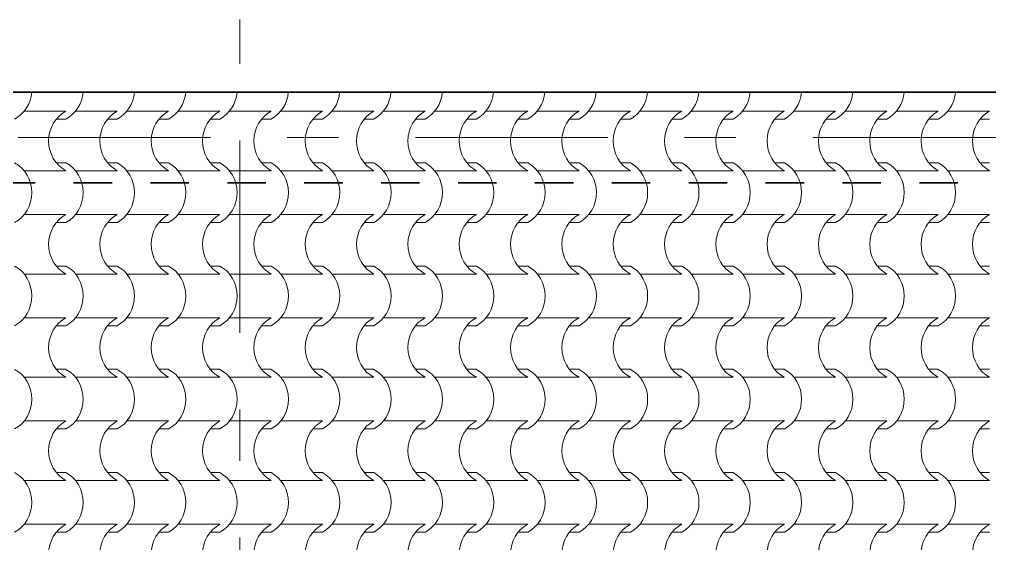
# Model space of a CAD drawing. Header units: millimetres. Extents: x -22688 to 165477, y -34508 to 218425.
# Drawn here: x 63091 to 65762, y 98677 to 100121 of the extents above; entities that cross this region are included whole.
import ezdxf

# ---------------------------------------------------------------- set-up
doc = ezdxf.new("R2010")
doc.units = ezdxf.units.MM
doc.header["$MEASUREMENT"] = 0
doc.set_wipeout_variables(frame=1)
for name, pattern in [('- Двойно прекъснати линии', [1093.611073, 529.166651, -211.666656, 141.111112, -211.666656]), ('- Прекъснати линия', [211.666667, 105.833333, -105.833333]), ('Wipeout_Contour', [1000, 0, -1000])]:
    doc.linetypes.add(name, pattern=pattern)
for name, color, linetype, lineweight in [('1', 8, 'Continuous', 13), ('102', 254, 'Continuous', 15), ('41', 7, 'Continuous', 35), ('GROMOBRAN', 5, 'Continuous', 35)]:
    doc.layers.add(name, color=color, linetype=linetype, lineweight=lineweight)
doc.layers.add('65', color=7, linetype='Continuous', lineweight=20, true_color=0x4e4e4e)

# ---------------------------------------------------------------- blocks, each defined once
blk = doc.blocks.new('*X786')
at = {"layer": '102', "color": 254, "linetype": 'Continuous', "lineweight": 15}
for p, q in [((248.987, 233.452), (250.133, 233.452)), ((250.133, 233.452), (251.279, 233.452)), ((251.813, 233.452), (252.959, 233.452)), ((252.959, 233.452), (254.105, 233.452)), ((254.638, 233.452), (255.784, 233.452)), ((255.784, 233.452), (256.93, 233.452)), ((257.464, 233.452), (258.609, 233.452)), ((258.609, 233.452), (259.755, 233.452)), ((260.289, 233.452), (261.435, 233.452)), ((261.435, 233.452), (262.581, 233.452)), ((263.114, 233.452), (264.26, 233.452)), ((264.26, 233.452), (265.406, 233.452)), ((265.94, 233.452), (267.086, 233.452)), ((267.086, 233.452), (268.232, 233.452)), ((268.765, 233.452), (269.911, 233.452)), ((269.911, 233.452), (271.057, 233.452)), ((271.591, 233.452), (272.736, 233.452)), ((272.736, 233.452), (273.882, 233.452)), ((274.416, 233.452), (275.562, 233.452)), ((275.562, 233.452), (276.708, 233.452)), ((277.241, 233.452), (278.387, 233.452)), ((278.387, 233.452), (279.533, 233.452)), ((280.067, 233.452), (281.213, 233.452)), ((281.213, 233.452), (282.359, 233.452)), ((282.892, 233.452), (284.038, 233.452)), ((284.038, 233.452), (285.184, 233.452)), ((285.718, 233.452), (286.863, 233.452)), ((286.863, 233.452), (288.009, 233.452)), ((288.543, 233.452), (289.689, 233.452)), ((289.689, 233.452), (290.835, 233.452)), ((291.368, 233.452), (292.514, 233.452)), ((292.514, 233.452), (293.66, 233.452)), ((294.194, 233.452), (295.34, 233.452)), ((295.34, 233.452), (296.485, 233.452)), ((297.019, 233.452), (298.165, 233.452)), ((298.165, 233.452), (299.311, 233.452)), ((299.845, 233.452), (300.99, 233.452)), ((300.99, 233.452), (302.136, 233.452)), ((250.752, 233.012), (251.279, 233.012)), ((253.578, 233.012), (254.105, 233.012)), ((256.403, 233.012), (256.93, 233.012)), ((259.229, 233.012), (259.755, 233.012)), ((262.054, 233.012), (262.581, 233.012)), ((264.879, 233.012), (265.406, 233.012)), ((267.705, 233.012), (268.232, 233.012)), ((270.53, 233.012), (271.057, 233.012)), ((273.356, 233.012), (273.882, 233.012)), ((276.181, 233.012), (276.708, 233.012)), ((279.006, 233.012), (279.533, 233.012)), ((281.832, 233.012), (282.359, 233.012)), ((284.657, 233.012), (285.184, 233.012)), ((287.483, 233.012), (288.009, 233.012)), ((290.308, 233.012), (290.835, 233.012)), ((293.133, 233.012), (293.66, 233.012)), ((295.959, 233.012), (296.485, 233.012)), ((298.784, 233.012), (299.311, 233.012)), ((301.609, 233.012), (302.136, 233.012)), ((250.752, 230.607), (251.279, 230.607)), ((253.578, 230.607), (254.105, 230.607)), ((256.403, 230.607), (256.93, 230.607)), ((259.229, 230.607), (259.755, 230.607)), ((262.054, 230.607), (262.581, 230.607)), ((264.879, 230.607), (265.406, 230.607)), ((267.705, 230.607), (268.232, 230.607)), ((270.53, 230.607), (271.057, 230.607)), ((273.356, 230.607), (273.882, 230.607)), ((276.181, 230.607), (276.708, 230.607)), ((279.006, 230.607), (279.533, 230.607)), ((281.832, 230.607), (282.359, 230.607)), ((284.657, 230.607), (285.184, 230.607)), ((287.483, 230.607), (288.009, 230.607)), ((290.308, 230.607), (290.835, 230.607)), ((293.133, 230.607), (293.66, 230.607)), ((295.959, 230.607), (296.485, 230.607)), ((298.784, 230.607), (299.311, 230.607)), ((301.609, 230.607), (302.136, 230.607)), ((248.987, 230.167), (250.133, 230.167)), ((250.133, 230.167), (251.279, 230.167)), ((251.813, 230.167), (252.959, 230.167)), ((252.959, 230.167), (254.105, 230.167)), ((254.638, 230.167), (255.784, 230.167)), ((255.784, 230.167), (256.93, 230.167)), ((257.464, 230.167), (258.609, 230.167)), ((258.609, 230.167), (259.755, 230.167)), ((260.289, 230.167), (261.435, 230.167)), ((261.435, 230.167), (262.581, 230.167)), ((263.114, 230.167), (264.26, 230.167)), ((264.26, 230.167), (265.406, 230.167)), ((265.94, 230.167), (267.086, 230.167)), ((267.086, 230.167), (268.232, 230.167)), ((268.765, 230.167), (269.911, 230.167)), ((269.911, 230.167), (271.057, 230.167)), ((271.591, 230.167), (272.736, 230.167)), ((272.736, 230.167), (273.882, 230.167)), ((274.416, 230.167), (275.562, 230.167)), ((275.562, 230.167), (276.708, 230.167)), ((277.241, 230.167), (278.387, 230.167)), ((278.387, 230.167), (279.533, 230.167)), ((280.067, 230.167), (281.213, 230.167)), ((281.213, 230.167), (282.359, 230.167)), ((282.892, 230.167), (284.038, 230.167)), ((284.038, 230.167), (285.184, 230.167)), ((285.718, 230.167), (286.863, 230.167)), ((286.863, 230.167), (288.009, 230.167)), ((288.543, 230.167), (289.689, 230.167)), ((289.689, 230.167), (290.835, 230.167)), ((291.368, 230.167), (292.514, 230.167)), ((292.514, 230.167), (293.66, 230.167)), ((294.194, 230.167), (295.34, 230.167)), ((295.34, 230.167), (296.485, 230.167)), ((297.019, 230.167), (298.165, 230.167)), ((298.165, 230.167), (299.311, 230.167)), ((299.845, 230.167), (300.99, 230.167)), ((300.99, 230.167), (302.136, 230.167)), ((248.987, 227.762), (250.133, 227.762)), ((250.133, 227.762), (251.279, 227.762)), ((251.813, 227.762), (252.959, 227.762)), ((252.959, 227.762), (254.105, 227.762)), ((254.638, 227.762), (255.784, 227.762)), ((255.784, 227.762), (256.93, 227.762)), ((257.464, 227.762), (258.609, 227.762)), ((258.609, 227.762), (259.755, 227.762)), ((260.289, 227.762), (261.435, 227.762)), ((261.435, 227.762), (262.581, 227.762)), ((263.114, 227.762), (264.26, 227.762)), ((264.26, 227.762), (265.406, 227.762)), ((265.94, 227.762), (267.086, 227.762)), ((267.086, 227.762), (268.232, 227.762)), ((268.765, 227.762), (269.911, 227.762)), ((269.911, 227.762), (271.057, 227.762)), ((271.591, 227.762), (272.736, 227.762)), ((272.736, 227.762), (273.882, 227.762)), ((274.416, 227.762), (275.562, 227.762)), ((275.562, 227.762), (276.708, 227.762)), ((277.241, 227.762), (278.387, 227.762)), ((278.387, 227.762), (279.533, 227.762)), ((280.067, 227.762), (281.213, 227.762)), ((281.213, 227.762), (282.359, 227.762)), ((282.892, 227.762), (284.038, 227.762)), ((284.038, 227.762), (285.184, 227.762)), ((285.718, 227.762), (286.863, 227.762)), ((286.863, 227.762), (288.009, 227.762)), ((288.543, 227.762), (289.689, 227.762)), ((289.689, 227.762), (290.835, 227.762)), ((291.368, 227.762), (292.514, 227.762)), ((292.514, 227.762), (293.66, 227.762)), ((294.194, 227.762), (295.34, 227.762)), ((295.34, 227.762), (296.485, 227.762)), ((297.019, 227.762), (298.165, 227.762)), ((298.165, 227.762), (299.311, 227.762)), ((299.845, 227.762), (300.99, 227.762)), ((300.99, 227.762), (302.136, 227.762)), ((250.752, 227.322), (251.279, 227.322)), ((253.578, 227.322), (254.105, 227.322)), ((256.403, 227.322), (256.93, 227.322)), ((259.229, 227.322), (259.755, 227.322)), ((262.054, 227.322), (262.581, 227.322)), ((264.879, 227.322), (265.406, 227.322)), ((267.705, 227.322), (268.232, 227.322)), ((270.53, 227.322), (271.057, 227.322)), ((273.356, 227.322), (273.882, 227.322)), ((276.181, 227.322), (276.708, 227.322)), ((279.006, 227.322), (279.533, 227.322)), ((281.832, 227.322), (282.359, 227.322)), ((284.657, 227.322), (285.184, 227.322)), ((287.483, 227.322), (288.009, 227.322)), ((290.308, 227.322), (290.835, 227.322)), ((293.133, 227.322), (293.66, 227.322)), ((295.959, 227.322), (296.485, 227.322)), ((298.784, 227.322), (299.311, 227.322)), ((301.609, 227.322), (302.136, 227.322)), ((250.752, 224.917), (251.279, 224.917)), ((253.578, 224.917), (254.105, 224.917)), ((256.403, 224.917), (256.93, 224.917)), ((259.229, 224.917), (259.755, 224.917)), ((262.054, 224.917), (262.581, 224.917)), ((264.879, 224.917), (265.406, 224.917)), ((267.705, 224.917), (268.232, 224.917)), ((270.53, 224.917), (271.057, 224.917)), ((273.356, 224.917), (273.882, 224.917)), ((276.181, 224.917), (276.708, 224.917)), ((279.006, 224.917), (279.533, 224.917)), ((281.832, 224.917), (282.359, 224.917)), ((284.657, 224.917), (285.184, 224.917)), ((287.483, 224.917), (288.009, 224.917)), ((290.308, 224.917), (290.835, 224.917)), ((293.133, 224.917), (293.66, 224.917)), ((295.959, 224.917), (296.485, 224.917)), ((298.784, 224.917), (299.311, 224.917)), ((301.609, 224.917), (302.136, 224.917)), ((248.987, 224.477), (250.133, 224.477)), ((250.133, 224.477), (251.279, 224.477)), ((251.813, 224.477), (252.959, 224.477)), ((252.959, 224.477), (254.105, 224.477)), ((254.638, 224.477), (255.784, 224.477)), ((255.784, 224.477), (256.93, 224.477)), ((257.464, 224.477), (258.609, 224.477)), ((258.609, 224.477), (259.755, 224.477)), ((260.289, 224.477), (261.435, 224.477)), ((261.435, 224.477), (262.581, 224.477)), ((263.114, 224.477), (264.26, 224.477)), ((264.26, 224.477), (265.406, 224.477)), ((265.94, 224.477), (267.086, 224.477)), ((267.086, 224.477), (268.232, 224.477)), ((268.765, 224.477), (269.911, 224.477)), ((269.911, 224.477), (271.057, 224.477)), ((271.591, 224.477), (272.736, 224.477)), ((272.736, 224.477), (273.882, 224.477)), ((274.416, 224.477), (275.562, 224.477)), ((275.562, 224.477), (276.708, 224.477)), ((277.241, 224.477), (278.387, 224.477)), ((278.387, 224.477), (279.533, 224.477)), ((280.067, 224.477), (281.213, 224.477)), ((281.213, 224.477), (282.359, 224.477)), ((282.892, 224.477), (284.038, 224.477)), ((284.038, 224.477), (285.184, 224.477)), ((285.718, 224.477), (286.863, 224.477)), ((286.863, 224.477), (288.009, 224.477)), ((288.543, 224.477), (289.689, 224.477)), ((289.689, 224.477), (290.835, 224.477)), ((291.368, 224.477), (292.514, 224.477)), ((292.514, 224.477), (293.66, 224.477)), ((294.194, 224.477), (295.34, 224.477)), ((295.34, 224.477), (296.485, 224.477)), ((297.019, 224.477), (298.165, 224.477)), ((298.165, 224.477), (299.311, 224.477)), ((299.845, 224.477), (300.99, 224.477)), ((300.99, 224.477), (302.136, 224.477)), ((248.987, 222.072), (250.133, 222.072)), ((250.133, 222.072), (251.279, 222.072)), ((251.813, 222.072), (252.959, 222.072)), ((252.959, 222.072), (254.105, 222.072)), ((254.638, 222.072), (255.784, 222.072)), ((255.784, 222.072), (256.93, 222.072)), ((257.464, 222.072), (258.609, 222.072)), ((258.609, 222.072), (259.755, 222.072)), ((260.289, 222.072), (261.435, 222.072)), ((261.435, 222.072), (262.581, 222.072)), ((263.114, 222.072), (264.26, 222.072)), ((264.26, 222.072), (265.406, 222.072)), ((265.94, 222.072), (267.086, 222.072)), ((267.086, 222.072), (268.232, 222.072)), ((268.765, 222.072), (269.911, 222.072)), ((269.911, 222.072), (271.057, 222.072)), ((271.591, 222.072), (272.736, 222.072)), ((272.736, 222.072), (273.882, 222.072)), ((274.416, 222.072), (275.562, 222.072)), ((275.562, 222.072), (276.708, 222.072)), ((277.241, 222.072), (278.387, 222.072)), ((278.387, 222.072), (279.533, 222.072)), ((280.067, 222.072), (281.213, 222.072)), ((281.213, 222.072), (282.359, 222.072)), ((282.892, 222.072), (284.038, 222.072)), ((284.038, 222.072), (285.184, 222.072)), ((285.718, 222.072), (286.863, 222.072)), ((286.863, 222.072), (288.009, 222.072)), ((288.543, 222.072), (289.689, 222.072)), ((289.689, 222.072), (290.835, 222.072)), ((291.368, 222.072), (292.514, 222.072)), ((292.514, 222.072), (293.66, 222.072)), ((294.194, 222.072), (295.34, 222.072)), ((295.34, 222.072), (296.485, 222.072)), ((297.019, 222.072), (298.165, 222.072)), ((298.165, 222.072), (299.311, 222.072)), ((299.845, 222.072), (300.99, 222.072)), ((300.99, 222.072), (302.136, 222.072)), ((250.752, 221.632), (251.279, 221.632)), ((253.578, 221.632), (254.105, 221.632)), ((256.403, 221.632), (256.93, 221.632)), ((259.229, 221.632), (259.755, 221.632)), ((262.054, 221.632), (262.581, 221.632)), ((264.879, 221.632), (265.406, 221.632)), ((267.705, 221.632), (268.232, 221.632)), ((270.53, 221.632), (271.057, 221.632)), ((273.356, 221.632), (273.882, 221.632)), ((276.181, 221.632), (276.708, 221.632)), ((279.006, 221.632), (279.533, 221.632)), ((281.832, 221.632), (282.359, 221.632)), ((284.657, 221.632), (285.184, 221.632)), ((287.483, 221.632), (288.009, 221.632)), ((290.308, 221.632), (290.835, 221.632)), ((293.133, 221.632), (293.66, 221.632)), ((295.959, 221.632), (296.485, 221.632)), ((298.784, 221.632), (299.311, 221.632)), ((301.609, 221.632), (302.136, 221.632)), ((250.752, 219.228), (251.279, 219.228)), ((253.578, 219.228), (254.105, 219.228)), ((256.403, 219.228), (256.93, 219.228)), ((259.229, 219.228), (259.755, 219.228)), ((262.054, 219.228), (262.581, 219.228)), ((264.879, 219.228), (265.406, 219.228)), ((267.705, 219.228), (268.232, 219.228)), ((270.53, 219.228), (271.057, 219.228)), ((273.356, 219.228), (273.882, 219.228)), ((276.181, 219.228), (276.708, 219.228)), ((279.006, 219.228), (279.533, 219.228)), ((281.832, 219.228), (282.359, 219.228)), ((284.657, 219.228), (285.184, 219.228)), ((287.483, 219.228), (288.009, 219.228)), ((290.308, 219.228), (290.835, 219.228)), ((293.133, 219.228), (293.66, 219.228)), ((295.959, 219.228), (296.485, 219.228)), ((298.784, 219.228), (299.311, 219.228)), ((301.609, 219.228), (302.136, 219.228)), ((248.987, 218.788), (250.133, 218.788)), ((250.133, 218.788), (251.279, 218.788)), ((251.813, 218.788), (252.959, 218.788)), ((252.959, 218.788), (254.105, 218.788)), ((254.638, 218.788), (255.784, 218.788)), ((255.784, 218.788), (256.93, 218.788)), ((257.464, 218.788), (258.609, 218.788)), ((258.609, 218.788), (259.755, 218.788)), ((260.289, 218.788), (261.435, 218.788)), ((261.435, 218.788), (262.581, 218.788)), ((263.114, 218.788), (264.26, 218.788)), ((264.26, 218.788), (265.406, 218.788)), ((265.94, 218.788), (267.086, 218.788)), ((267.086, 218.788), (268.232, 218.788)), ((268.765, 218.788), (269.911, 218.788)), ((269.911, 218.788), (271.057, 218.788)), ((271.591, 218.788), (272.736, 218.788)), ((272.736, 218.788), (273.882, 218.788)), ((274.416, 218.788), (275.562, 218.788)), ((275.562, 218.788), (276.708, 218.788)), ((277.241, 218.788), (278.387, 218.788)), ((278.387, 218.788), (279.533, 218.788)), ((280.067, 218.788), (281.213, 218.788)), ((281.213, 218.788), (282.359, 218.788)), ((282.892, 218.788), (284.038, 218.788)), ((284.038, 218.788), (285.184, 218.788)), ((285.718, 218.788), (286.863, 218.788)), ((286.863, 218.788), (288.009, 218.788)), ((288.543, 218.788), (289.689, 218.788)), ((289.689, 218.788), (290.835, 218.788)), ((291.368, 218.788), (292.514, 218.788)), ((292.514, 218.788), (293.66, 218.788)), ((294.194, 218.788), (295.34, 218.788)), ((295.34, 218.788), (296.485, 218.788)), ((297.019, 218.788), (298.165, 218.788)), ((298.165, 218.788), (299.311, 218.788)), ((299.845, 218.788), (300.99, 218.788)), ((300.99, 218.788), (302.136, 218.788)), ((248.987, 216.383), (250.133, 216.383)), ((250.133, 216.383), (251.279, 216.383)), ((251.813, 216.383), (252.959, 216.383)), ((252.959, 216.383), (254.105, 216.383)), ((254.638, 216.383), (255.784, 216.383)), ((255.784, 216.383), (256.93, 216.383)), ((257.464, 216.383), (258.609, 216.383)), ((258.609, 216.383), (259.755, 216.383)), ((260.289, 216.383), (261.435, 216.383)), ((261.435, 216.383), (262.581, 216.383)), ((263.114, 216.383), (264.26, 216.383)), ((264.26, 216.383), (265.406, 216.383)), ((265.94, 216.383), (267.086, 216.383)), ((267.086, 216.383), (268.232, 216.383)), ((268.765, 216.383), (269.911, 216.383)), ((269.911, 216.383), (271.057, 216.383)), ((271.591, 216.383), (272.736, 216.383)), ((272.736, 216.383), (273.882, 216.383)), ((274.416, 216.383), (275.562, 216.383)), ((275.562, 216.383), (276.708, 216.383)), ((277.241, 216.383), (278.387, 216.383)), ((278.387, 216.383), (279.533, 216.383)), ((280.067, 216.383), (281.213, 216.383)), ((281.213, 216.383), (282.359, 216.383)), ((282.892, 216.383), (284.038, 216.383)), ((284.038, 216.383), (285.184, 216.383)), ((285.718, 216.383), (286.863, 216.383)), ((286.863, 216.383), (288.009, 216.383)), ((288.543, 216.383), (289.689, 216.383)), ((289.689, 216.383), (290.835, 216.383)), ((291.368, 216.383), (292.514, 216.383)), ((292.514, 216.383), (293.66, 216.383)), ((294.194, 216.383), (295.34, 216.383)), ((295.34, 216.383), (296.485, 216.383)), ((297.019, 216.383), (298.165, 216.383)), ((298.165, 216.383), (299.311, 216.383)), ((299.845, 216.383), (300.99, 216.383)), ((300.99, 216.383), (302.136, 216.383)), ((250.752, 215.943), (251.279, 215.943)), ((253.578, 215.943), (254.105, 215.943)), ((256.403, 215.943), (256.93, 215.943)), ((259.229, 215.943), (259.755, 215.943)), ((262.054, 215.943), (262.581, 215.943)), ((264.879, 215.943), (265.406, 215.943)), ((267.705, 215.943), (268.232, 215.943)), ((270.53, 215.943), (271.057, 215.943)), ((273.356, 215.943), (273.882, 215.943)), ((276.181, 215.943), (276.708, 215.943)), ((279.006, 215.943), (279.533, 215.943)), ((281.832, 215.943), (282.359, 215.943)), ((284.657, 215.943), (285.184, 215.943)), ((287.483, 215.943), (288.009, 215.943)), ((290.308, 215.943), (290.835, 215.943)), ((293.133, 215.943), (293.66, 215.943)), ((295.959, 215.943), (296.485, 215.943)), ((298.784, 215.943), (299.311, 215.943)), ((301.609, 215.943), (302.136, 215.943)), ((250.752, 213.538), (251.279, 213.538)), ((253.578, 213.538), (254.105, 213.538)), ((256.403, 213.538), (256.93, 213.538)), ((259.229, 213.538), (259.755, 213.538)), ((262.054, 213.538), (262.581, 213.538)), ((264.879, 213.538), (265.406, 213.538)), ((267.705, 213.538), (268.232, 213.538)), ((270.53, 213.538), (271.057, 213.538)), ((273.356, 213.538), (273.882, 213.538)), ((276.181, 213.538), (276.708, 213.538)), ((279.006, 213.538), (279.533, 213.538)), ((281.832, 213.538), (282.359, 213.538)), ((284.657, 213.538), (285.184, 213.538)), ((287.483, 213.538), (288.009, 213.538)), ((290.308, 213.538), (290.835, 213.538)), ((293.133, 213.538), (293.66, 213.538)), ((295.959, 213.538), (296.485, 213.538)), ((298.784, 213.538), (299.311, 213.538)), ((301.609, 213.538), (302.136, 213.538)), ((248.987, 213.098), (250.133, 213.098)), ((250.133, 213.098), (251.279, 213.098)), ((251.813, 213.098), (252.959, 213.098)), ((252.959, 213.098), (254.105, 213.098)), ((254.638, 213.098), (255.784, 213.098)), ((255.784, 213.098), (256.93, 213.098)), ((257.464, 213.098), (258.609, 213.098)), ((258.609, 213.098), (259.755, 213.098)), ((260.289, 213.098), (261.435, 213.098)), ((261.435, 213.098), (262.581, 213.098)), ((263.114, 213.098), (264.26, 213.098)), ((264.26, 213.098), (265.406, 213.098)), ((265.94, 213.098), (267.086, 213.098)), ((267.086, 213.098), (268.232, 213.098)), ((268.765, 213.098), (269.911, 213.098)), ((269.911, 213.098), (271.057, 213.098)), ((271.591, 213.098), (272.736, 213.098)), ((272.736, 213.098), (273.882, 213.098)), ((274.416, 213.098), (275.562, 213.098)), ((275.562, 213.098), (276.708, 213.098)), ((277.241, 213.098), (278.387, 213.098)), ((278.387, 213.098), (279.533, 213.098)), ((280.067, 213.098), (281.213, 213.098)), ((281.213, 213.098), (282.359, 213.098)), ((282.892, 213.098), (284.038, 213.098)), ((284.038, 213.098), (285.184, 213.098)), ((285.718, 213.098), (286.863, 213.098)), ((286.863, 213.098), (288.009, 213.098)), ((288.543, 213.098), (289.689, 213.098)), ((289.689, 213.098), (290.835, 213.098)), ((291.368, 213.098), (292.514, 213.098)), ((292.514, 213.098), (293.66, 213.098)), ((294.194, 213.098), (295.34, 213.098)), ((295.34, 213.098), (296.485, 213.098)), ((297.019, 213.098), (298.165, 213.098)), ((298.165, 213.098), (299.311, 213.098)), ((299.845, 213.098), (300.99, 213.098)), ((300.99, 213.098), (302.136, 213.098)), ((248.987, 210.693), (250.133, 210.693)), ((250.133, 210.693), (251.279, 210.693)), ((251.813, 210.693), (252.959, 210.693)), ((252.959, 210.693), (254.105, 210.693)), ((254.638, 210.693), (255.784, 210.693)), ((255.784, 210.693), (256.93, 210.693)), ((257.464, 210.693), (258.609, 210.693)), ((258.609, 210.693), (259.755, 210.693)), ((260.289, 210.693), (261.435, 210.693)), ((261.435, 210.693), (262.581, 210.693)), ((263.114, 210.693), (264.26, 210.693)), ((264.26, 210.693), (265.406, 210.693)), ((265.94, 210.693), (267.086, 210.693)), ((267.086, 210.693), (268.232, 210.693)), ((268.765, 210.693), (269.911, 210.693)), ((269.911, 210.693), (271.057, 210.693)), ((271.591, 210.693), (272.736, 210.693)), ((272.736, 210.693), (273.882, 210.693)), ((274.416, 210.693), (275.562, 210.693)), ((275.562, 210.693), (276.708, 210.693)), ((277.241, 210.693), (278.387, 210.693)), ((278.387, 210.693), (279.533, 210.693)), ((280.067, 210.693), (281.213, 210.693)), ((281.213, 210.693), (282.359, 210.693)), ((282.892, 210.693), (284.038, 210.693)), ((284.038, 210.693), (285.184, 210.693)), ((285.718, 210.693), (286.863, 210.693)), ((286.863, 210.693), (288.009, 210.693)), ((288.543, 210.693), (289.689, 210.693)), ((289.689, 210.693), (290.835, 210.693)), ((291.368, 210.693), (292.514, 210.693)), ((292.514, 210.693), (293.66, 210.693)), ((294.194, 210.693), (295.34, 210.693)), ((295.34, 210.693), (296.485, 210.693)), ((297.019, 210.693), (298.165, 210.693)), ((298.165, 210.693), (299.311, 210.693)), ((299.845, 210.693), (300.99, 210.693)), ((300.99, 210.693), (302.136, 210.693)), ((250.752, 210.253), (251.279, 210.253)), ((253.578, 210.253), (254.105, 210.253)), ((256.403, 210.253), (256.93, 210.253)), ((259.229, 210.253), (259.755, 210.253)), ((262.054, 210.253), (262.581, 210.253)), ((264.879, 210.253), (265.406, 210.253)), ((267.705, 210.253), (268.232, 210.253)), ((270.53, 210.253), (271.057, 210.253)), ((273.356, 210.253), (273.882, 210.253)), ((276.181, 210.253), (276.708, 210.253)), ((279.006, 210.253), (279.533, 210.253)), ((281.832, 210.253), (282.359, 210.253)), ((284.657, 210.253), (285.184, 210.253)), ((287.483, 210.253), (288.009, 210.253)), ((290.308, 210.253), (290.835, 210.253)), ((293.133, 210.253), (293.66, 210.253)), ((295.959, 210.253), (296.485, 210.253)), ((298.784, 210.253), (299.311, 210.253)), ((301.609, 210.253), (302.136, 210.253))]:
    blk.add_line(p, q, dxfattribs=at)
for centre, major_axis, start_param, end_param in [((247.677, 234.654), (0, 1.839), 3.607672, 4.627319), ((250.503, 234.654), (0, 1.839), 3.607672, 4.627319), ((253.328, 234.654), (0, 1.839), 3.607672, 4.627319), ((256.154, 234.654), (0, 1.839), 3.607672, 4.627319), ((258.979, 234.654), (0, 1.839), 3.607672, 4.627319), ((261.804, 234.654), (0, 1.839), 3.607672, 4.627319), ((264.63, 234.654), (0, 1.839), 3.607672, 4.627319), ((267.455, 234.654), (0, 1.839), 3.607672, 4.627319), ((270.281, 234.654), (0, 1.839), 3.607672, 4.627319), ((273.106, 234.654), (0, 1.839), 3.607672, 4.627319), ((275.931, 234.654), (0, 1.839), 3.607672, 4.627319), ((278.757, 234.654), (0, 1.839), 3.607672, 4.627319), ((281.582, 234.654), (0, 1.839), 3.607672, 4.627319), ((284.408, 234.654), (0, 1.839), 3.607672, 4.627319), ((287.233, 234.654), (0, 1.839), 3.607672, 4.627319), ((290.058, 234.654), (0, 1.839), 3.607672, 4.627319), ((292.884, 234.654), (0, 1.839), 3.607672, 4.627319), ((295.709, 234.654), (0, 1.839), 3.607672, 4.627319), ((298.534, 234.654), (0, 1.839), 3.607672, 4.627319), ((252.068, 231.804), (0, 1.849), 0.471039, 1.56782), ((254.893, 231.804), (0, 1.849), 0.471039, 1.56782), ((257.719, 231.804), (0, 1.849), 0.471039, 1.56782), ((260.544, 231.804), (0, 1.849), 0.471039, 1.56782), ((263.369, 231.804), (0, 1.849), 0.471039, 1.56782), ((266.195, 231.804), (0, 1.849), 0.471039, 1.56782), ((269.02, 231.804), (0, 1.849), 0.471039, 1.56782), ((271.846, 231.804), (0, 1.849), 0.471039, 1.56782), ((274.671, 231.804), (0, 1.849), 0.471039, 1.56782), ((277.496, 231.804), (0, 1.849), 0.471039, 1.56782), ((280.322, 231.804), (0, 1.849), 0.471039, 1.56782), ((283.147, 231.804), (0, 1.849), 0.471039, 1.56782), ((285.973, 231.804), (0, 1.849), 0.471039, 1.56782), ((288.798, 231.804), (0, 1.849), 0.471039, 1.56782), ((291.623, 231.804), (0, 1.849), 0.471039, 1.56782), ((294.449, 231.804), (0, 1.849), 0.471039, 1.56782), ((297.274, 231.804), (0, 1.849), 0.471039, 1.56782), ((300.1, 231.804), (0, 1.849), 0.471039, 1.56782), ((302.925, 231.804), (0, 1.849), 0.471039, 1.56782), ((252.068, 231.815), (0, 1.849), 1.573772, 2.670554), ((254.893, 231.815), (0, 1.849), 1.573772, 2.670554), ((257.719, 231.815), (0, 1.849), 1.573772, 2.670554), ((260.544, 231.815), (0, 1.849), 1.573772, 2.670554), ((263.369, 231.815), (0, 1.849), 1.573772, 2.670554), ((266.195, 231.815), (0, 1.849), 1.573772, 2.670554), ((269.02, 231.815), (0, 1.849), 1.573772, 2.670554), ((271.846, 231.815), (0, 1.849), 1.573772, 2.670554), ((274.671, 231.815), (0, 1.849), 1.573772, 2.670554), ((277.496, 231.815), (0, 1.849), 1.573772, 2.670554), ((280.322, 231.815), (0, 1.849), 1.573772, 2.670554), ((283.147, 231.815), (0, 1.849), 1.573772, 2.670554), ((285.973, 231.815), (0, 1.849), 1.573772, 2.670554), ((288.798, 231.815), (0, 1.849), 1.573772, 2.670554), ((291.623, 231.815), (0, 1.849), 1.573772, 2.670554), ((294.449, 231.815), (0, 1.849), 1.573772, 2.670554), ((297.274, 231.815), (0, 1.849), 1.573772, 2.670554), ((300.1, 231.815), (0, 1.849), 1.573772, 2.670554), ((302.925, 231.815), (0, 1.849), 1.573772, 2.670554), ((247.677, 228.964), (0, 1.839), 3.607672, 5.817106), ((250.503, 228.964), (0, 1.839), 3.607672, 5.817106), ((253.328, 228.964), (0, 1.839), 3.607672, 5.817106), ((256.154, 228.964), (0, 1.839), 3.607672, 5.817106), ((258.979, 228.964), (0, 1.839), 3.607672, 5.817106), ((261.804, 228.964), (0, 1.839), 3.607672, 5.817106), ((264.63, 228.964), (0, 1.839), 3.607672, 5.817106), ((267.455, 228.964), (0, 1.839), 3.607672, 5.817106), ((270.281, 228.964), (0, 1.839), 3.607672, 5.817106), ((273.106, 228.964), (0, 1.839), 3.607672, 5.817106), ((275.931, 228.964), (0, 1.839), 3.607672, 5.817106), ((278.757, 228.964), (0, 1.839), 3.607672, 5.817106), ((281.582, 228.964), (0, 1.839), 3.607672, 5.817106), ((284.408, 228.964), (0, 1.839), 3.607672, 5.817106), ((287.233, 228.964), (0, 1.839), 3.607672, 5.817106), ((290.058, 228.964), (0, 1.839), 3.607672, 5.817106), ((292.884, 228.964), (0, 1.839), 3.607672, 5.817106), ((295.709, 228.964), (0, 1.839), 3.607672, 5.817106), ((298.534, 228.964), (0, 1.839), 3.607672, 5.817106), ((252.068, 226.114), (0, 1.849), 0.471039, 1.56782), ((254.893, 226.114), (0, 1.849), 0.471039, 1.56782), ((257.719, 226.114), (0, 1.849), 0.471039, 1.56782), ((260.544, 226.114), (0, 1.849), 0.471039, 1.56782), ((263.369, 226.114), (0, 1.849), 0.471039, 1.56782), ((266.195, 226.114), (0, 1.849), 0.471039, 1.56782), ((269.02, 226.114), (0, 1.849), 0.471039, 1.56782), ((271.846, 226.114), (0, 1.849), 0.471039, 1.56782), ((274.671, 226.114), (0, 1.849), 0.471039, 1.56782), ((277.496, 226.114), (0, 1.849), 0.471039, 1.56782), ((280.322, 226.114), (0, 1.849), 0.471039, 1.56782), ((283.147, 226.114), (0, 1.849), 0.471039, 1.56782), ((285.973, 226.114), (0, 1.849), 0.471039, 1.56782), ((288.798, 226.114), (0, 1.849), 0.471039, 1.56782), ((291.623, 226.114), (0, 1.849), 0.471039, 1.56782), ((294.449, 226.114), (0, 1.849), 0.471039, 1.56782), ((297.274, 226.114), (0, 1.849), 0.471039, 1.56782), ((300.1, 226.114), (0, 1.849), 0.471039, 1.56782), ((302.925, 226.114), (0, 1.849), 0.471039, 1.56782), ((252.068, 226.125), (0, 1.849), 1.573772, 2.670554), ((254.893, 226.125), (0, 1.849), 1.573772, 2.670554), ((257.719, 226.125), (0, 1.849), 1.573772, 2.670554), ((260.544, 226.125), (0, 1.849), 1.573772, 2.670554), ((263.369, 226.125), (0, 1.849), 1.573772, 2.670554), ((266.195, 226.125), (0, 1.849), 1.573772, 2.670554), ((269.02, 226.125), (0, 1.849), 1.573772, 2.670554), ((271.846, 226.125), (0, 1.849), 1.573772, 2.670554), ((274.671, 226.125), (0, 1.849), 1.573772, 2.670554), ((277.496, 226.125), (0, 1.849), 1.573772, 2.670554), ((280.322, 226.125), (0, 1.849), 1.573772, 2.670554), ((283.147, 226.125), (0, 1.849), 1.573772, 2.670554), ((285.973, 226.125), (0, 1.849), 1.573772, 2.670554), ((288.798, 226.125), (0, 1.849), 1.573772, 2.670554), ((291.623, 226.125), (0, 1.849), 1.573772, 2.670554), ((294.449, 226.125), (0, 1.849), 1.573772, 2.670554), ((297.274, 226.125), (0, 1.849), 1.573772, 2.670554), ((300.1, 226.125), (0, 1.849), 1.573772, 2.670554), ((302.925, 226.125), (0, 1.849), 1.573772, 2.670554), ((247.677, 223.275), (0, 1.839), 3.607672, 5.817106), ((250.503, 223.275), (0, 1.839), 3.607672, 5.817106), ((253.328, 223.275), (0, 1.839), 3.607672, 5.817106), ((256.154, 223.275), (0, 1.839), 3.607672, 5.817106), ((258.979, 223.275), (0, 1.839), 3.607672, 5.817106), ((261.804, 223.275), (0, 1.839), 3.607672, 5.817106), ((264.63, 223.275), (0, 1.839), 3.607672, 5.817106), ((267.455, 223.275), (0, 1.839), 3.607672, 5.817106), ((270.281, 223.275), (0, 1.839), 3.607672, 5.817106), ((273.106, 223.275), (0, 1.839), 3.607672, 5.817106), ((275.931, 223.275), (0, 1.839), 3.607672, 5.817106), ((278.757, 223.275), (0, 1.839), 3.607672, 5.817106), ((281.582, 223.275), (0, 1.839), 3.607672, 5.817106), ((284.408, 223.275), (0, 1.839), 3.607672, 5.817106), ((287.233, 223.275), (0, 1.839), 3.607672, 5.817106), ((290.058, 223.275), (0, 1.839), 3.607672, 5.817106), ((292.884, 223.275), (0, 1.839), 3.607672, 5.817106), ((295.709, 223.275), (0, 1.839), 3.607672, 5.817106), ((298.534, 223.275), (0, 1.839), 3.607672, 5.817106), ((252.068, 220.425), (0, 1.849), 0.471039, 1.56782), ((254.893, 220.425), (0, 1.849), 0.471039, 1.56782), ((257.719, 220.425), (0, 1.849), 0.471039, 1.56782), ((260.544, 220.425), (0, 1.849), 0.471039, 1.56782), ((263.369, 220.425), (0, 1.849), 0.471039, 1.56782), ((266.195, 220.425), (0, 1.849), 0.471039, 1.56782), ((269.02, 220.425), (0, 1.849), 0.471039, 1.56782), ((271.846, 220.425), (0, 1.849), 0.471039, 1.56782), ((274.671, 220.425), (0, 1.849), 0.471039, 1.56782), ((277.496, 220.425), (0, 1.849), 0.471039, 1.56782), ((280.322, 220.425), (0, 1.849), 0.471039, 1.56782), ((283.147, 220.425), (0, 1.849), 0.471039, 1.56782), ((285.973, 220.425), (0, 1.849), 0.471039, 1.56782), ((288.798, 220.425), (0, 1.849), 0.471039, 1.56782), ((291.623, 220.425), (0, 1.849), 0.471039, 1.56782), ((294.449, 220.425), (0, 1.849), 0.471039, 1.56782), ((297.274, 220.425), (0, 1.849), 0.471039, 1.56782), ((300.1, 220.425), (0, 1.849), 0.471039, 1.56782), ((302.925, 220.425), (0, 1.849), 0.471039, 1.56782), ((252.068, 220.436), (0, 1.849), 1.573772, 2.670554), ((254.893, 220.436), (0, 1.849), 1.573772, 2.670554), ((257.719, 220.436), (0, 1.849), 1.573772, 2.670554), ((260.544, 220.436), (0, 1.849), 1.573772, 2.670554), ((263.369, 220.436), (0, 1.849), 1.573772, 2.670554), ((266.195, 220.436), (0, 1.849), 1.573772, 2.670554), ((269.02, 220.436), (0, 1.849), 1.573772, 2.670554), ((271.846, 220.436), (0, 1.849), 1.573772, 2.670554), ((274.671, 220.436), (0, 1.849), 1.573772, 2.670554), ((277.496, 220.436), (0, 1.849), 1.573772, 2.670554), ((280.322, 220.436), (0, 1.849), 1.573772, 2.670554), ((283.147, 220.436), (0, 1.849), 1.573772, 2.670554), ((285.973, 220.436), (0, 1.849), 1.573772, 2.670554), ((288.798, 220.436), (0, 1.849), 1.573772, 2.670554), ((291.623, 220.436), (0, 1.849), 1.573772, 2.670554), ((294.449, 220.436), (0, 1.849), 1.573772, 2.670554), ((297.274, 220.436), (0, 1.849), 1.573772, 2.670554), ((300.1, 220.436), (0, 1.849), 1.573772, 2.670554), ((302.925, 220.436), (0, 1.849), 1.573772, 2.670554), ((247.677, 217.585), (0, 1.839), 3.607672, 5.817106), ((250.503, 217.585), (0, 1.839), 3.607672, 5.817106), ((253.328, 217.585), (0, 1.839), 3.607672, 5.817106), ((256.154, 217.585), (0, 1.839), 3.607672, 5.817106), ((258.979, 217.585), (0, 1.839), 3.607672, 5.817106), ((261.804, 217.585), (0, 1.839), 3.607672, 5.817106), ((264.63, 217.585), (0, 1.839), 3.607672, 5.817106), ((267.455, 217.585), (0, 1.839), 3.607672, 5.817106), ((270.281, 217.585), (0, 1.839), 3.607672, 5.817106), ((273.106, 217.585), (0, 1.839), 3.607672, 5.817106), ((275.931, 217.585), (0, 1.839), 3.607672, 5.817106), ((278.757, 217.585), (0, 1.839), 3.607672, 5.817106), ((281.582, 217.585), (0, 1.839), 3.607672, 5.817106), ((284.408, 217.585), (0, 1.839), 3.607672, 5.817106), ((287.233, 217.585), (0, 1.839), 3.607672, 5.817106), ((290.058, 217.585), (0, 1.839), 3.607672, 5.817106), ((292.884, 217.585), (0, 1.839), 3.607672, 5.817106), ((295.709, 217.585), (0, 1.839), 3.607672, 5.817106), ((298.534, 217.585), (0, 1.839), 3.607672, 5.817106), ((252.068, 214.735), (0, 1.849), 0.471039, 1.56782), ((254.893, 214.735), (0, 1.849), 0.471039, 1.56782), ((257.719, 214.735), (0, 1.849), 0.471039, 1.56782), ((260.544, 214.735), (0, 1.849), 0.471039, 1.56782), ((263.369, 214.735), (0, 1.849), 0.471039, 1.56782), ((266.195, 214.735), (0, 1.849), 0.471039, 1.56782), ((269.02, 214.735), (0, 1.849), 0.471039, 1.56782), ((271.846, 214.735), (0, 1.849), 0.471039, 1.56782), ((274.671, 214.735), (0, 1.849), 0.471039, 1.56782), ((277.496, 214.735), (0, 1.849), 0.471039, 1.56782), ((280.322, 214.735), (0, 1.849), 0.471039, 1.56782), ((283.147, 214.735), (0, 1.849), 0.471039, 1.56782), ((285.973, 214.735), (0, 1.849), 0.471039, 1.56782), ((288.798, 214.735), (0, 1.849), 0.471039, 1.56782), ((291.623, 214.735), (0, 1.849), 0.471039, 1.56782), ((294.449, 214.735), (0, 1.849), 0.471039, 1.56782), ((297.274, 214.735), (0, 1.849), 0.471039, 1.56782), ((300.1, 214.735), (0, 1.849), 0.471039, 1.56782), ((302.925, 214.735), (0, 1.849), 0.471039, 1.56782), ((252.068, 214.746), (0, 1.849), 1.573772, 2.670554), ((254.893, 214.746), (0, 1.849), 1.573772, 2.670554), ((257.719, 214.746), (0, 1.849), 1.573772, 2.670554), ((260.544, 214.746), (0, 1.849), 1.573772, 2.670554), ((263.369, 214.746), (0, 1.849), 1.573772, 2.670554), ((266.195, 214.746), (0, 1.849), 1.573772, 2.670554), ((269.02, 214.746), (0, 1.849), 1.573772, 2.670554), ((271.846, 214.746), (0, 1.849), 1.573772, 2.670554), ((274.671, 214.746), (0, 1.849), 1.573772, 2.670554), ((277.496, 214.746), (0, 1.849), 1.573772, 2.670554), ((280.322, 214.746), (0, 1.849), 1.573772, 2.670554), ((283.147, 214.746), (0, 1.849), 1.573772, 2.670554), ((285.973, 214.746), (0, 1.849), 1.573772, 2.670554), ((288.798, 214.746), (0, 1.849), 1.573772, 2.670554), ((291.623, 214.746), (0, 1.849), 1.573772, 2.670554), ((294.449, 214.746), (0, 1.849), 1.573772, 2.670554), ((297.274, 214.746), (0, 1.849), 1.573772, 2.670554), ((300.1, 214.746), (0, 1.849), 1.573772, 2.670554), ((302.925, 214.746), (0, 1.849), 1.573772, 2.670554), ((247.677, 211.896), (0, 1.839), 3.607672, 5.817106), ((250.503, 211.896), (0, 1.839), 3.607672, 5.817106), ((253.328, 211.896), (0, 1.839), 3.607672, 5.817106), ((256.154, 211.896), (0, 1.839), 3.607672, 5.817106), ((258.979, 211.896), (0, 1.839), 3.607672, 5.817106), ((261.804, 211.896), (0, 1.839), 3.607672, 5.817106), ((264.63, 211.896), (0, 1.839), 3.607672, 5.817106), ((267.455, 211.896), (0, 1.839), 3.607672, 5.817106), ((270.281, 211.896), (0, 1.839), 3.607672, 5.817106), ((273.106, 211.896), (0, 1.839), 3.607672, 5.817106), ((275.931, 211.896), (0, 1.839), 3.607672, 5.817106), ((278.757, 211.896), (0, 1.839), 3.607672, 5.817106), ((281.582, 211.896), (0, 1.839), 3.607672, 5.817106), ((284.408, 211.896), (0, 1.839), 3.607672, 5.817106), ((287.233, 211.896), (0, 1.839), 3.607672, 5.817106), ((290.058, 211.896), (0, 1.839), 3.607672, 5.817106), ((292.884, 211.896), (0, 1.839), 3.607672, 5.817106), ((295.709, 211.896), (0, 1.839), 3.607672, 5.817106), ((298.534, 211.896), (0, 1.839), 3.607672, 5.817106), ((252.068, 209.045), (0, 1.849), 0.471039, 1.56782), ((254.893, 209.045), (0, 1.849), 0.471039, 1.56782), ((257.719, 209.045), (0, 1.849), 0.471039, 1.56782), ((260.544, 209.045), (0, 1.849), 0.471039, 1.56782), ((263.369, 209.045), (0, 1.849), 0.471039, 1.56782), ((266.195, 209.045), (0, 1.849), 0.471039, 1.56782), ((269.02, 209.045), (0, 1.849), 0.471039, 1.56782), ((271.846, 209.045), (0, 1.849), 0.471039, 1.56782), ((274.671, 209.045), (0, 1.849), 0.471039, 1.56782), ((277.496, 209.045), (0, 1.849), 0.471039, 1.56782), ((280.322, 209.045), (0, 1.849), 0.471039, 1.56782), ((283.147, 209.045), (0, 1.849), 0.471039, 1.56782), ((285.973, 209.045), (0, 1.849), 0.471039, 1.56782), ((288.798, 209.045), (0, 1.849), 0.471039, 1.56782), ((291.623, 209.045), (0, 1.849), 0.471039, 1.56782), ((294.449, 209.045), (0, 1.849), 0.471039, 1.56782), ((297.274, 209.045), (0, 1.849), 0.471039, 1.56782), ((300.1, 209.045), (0, 1.849), 0.471039, 1.56782), ((302.925, 209.045), (0, 1.849), 0.471039, 1.56782)]:
    blk.add_ellipse(centre, major_axis=major_axis, ratio=0.939693, start_param=start_param, end_param=end_param, dxfattribs=at)

msp = doc.modelspace()

# ---------------------------------------------------------------- wipeouts: each hides what was drawn before it
at = {"color": 254, "linetype": 'Wipeout_Contour', "lineweight": 0, "ltscale": 1886.276001}
msp.add_wipeout([(67823.3, 99920.9), (61073.3, 99920.9), (61073.3, 93770.9), (61823.3, 93020.9), (67823.3, 93020.9), (64373.3, 96470.9)], dxfattribs=at)

# ---------------------------------------------------------------- next in the draw order: linework, layer by layer
at = {"layer": '1', "linetype": '- Двойно прекъснати линии', "lineweight": 13}
msp.add_line((63698, 92696.6), (63698, 100121.1), dxfattribs=at)
at = {"layer": '41', "color": 7, "linetype": 'Continuous', "lineweight": 35, "flags": 128}
msp.add_lwpolyline([(61073.3, 99920.9), (67823.3, 99920.9)], dxfattribs=at)

# ---------------------------------------------------------------- next in the draw order: block references
at = {"layer": '65', "color": 251, "linetype": 'Continuous', "lineweight": 20, "true_color": 0x4e4e4e, "xscale": 50.00002355911847, "yscale": 50.00002355911847, "zscale": 50.00002355911847}
msp.add_blockref('*X786', (50654.8, 88196), dxfattribs=at)

# ---------------------------------------------------------------- next in the draw order: wipeouts: each hides what was drawn before it
at = {"color": 254, "linetype": 'Wipeout_Contour', "lineweight": 0, "ltscale": 1134.820648}
msp.add_wipeout([(68623.3, 99920.9), (65173.3, 96470.9), (68623.3, 93020.9)], dxfattribs=at)

# ---------------------------------------------------------------- next in the draw order: wipeouts: each hides what was drawn before it
at = {"color": 254, "linetype": 'Wipeout_Contour', "lineweight": 0, "ltscale": 1499.526525}
msp.add_wipeout([(67823.3, 99920.9), (64373.3, 96470.9), (65173.3, 96470.9), (68623.3, 99920.9)], dxfattribs=at)

# ---------------------------------------------------------------- next in the draw order: linework, layer by layer
at = {"layer": '1', "linetype": '- Двойно прекъснати линии', "lineweight": 13}
msp.add_line((54338.6, 99795.9), (69024.1, 99795.9), dxfattribs=at)
at = {"layer": '41', "color": 7, "linetype": '- Прекъснати линия', "lineweight": 35, "flags": 128}
for points in [[(54823.3, 93020.9), (54823.3, 99920.9), (68623.3, 99920.9), (68623.3, 93020.9)], [(55073.3, 93020.9), (55073.3, 99670.9), (66823.3, 99670.9)]]:
    msp.add_lwpolyline(points, dxfattribs=at)
at = {"layer": 'GROMOBRAN'}
msp.add_lwpolyline([(61073.3, 99920.9), (68623.3, 99920.9)], dxfattribs=at)

doc.saveas('drawing.dxf')
